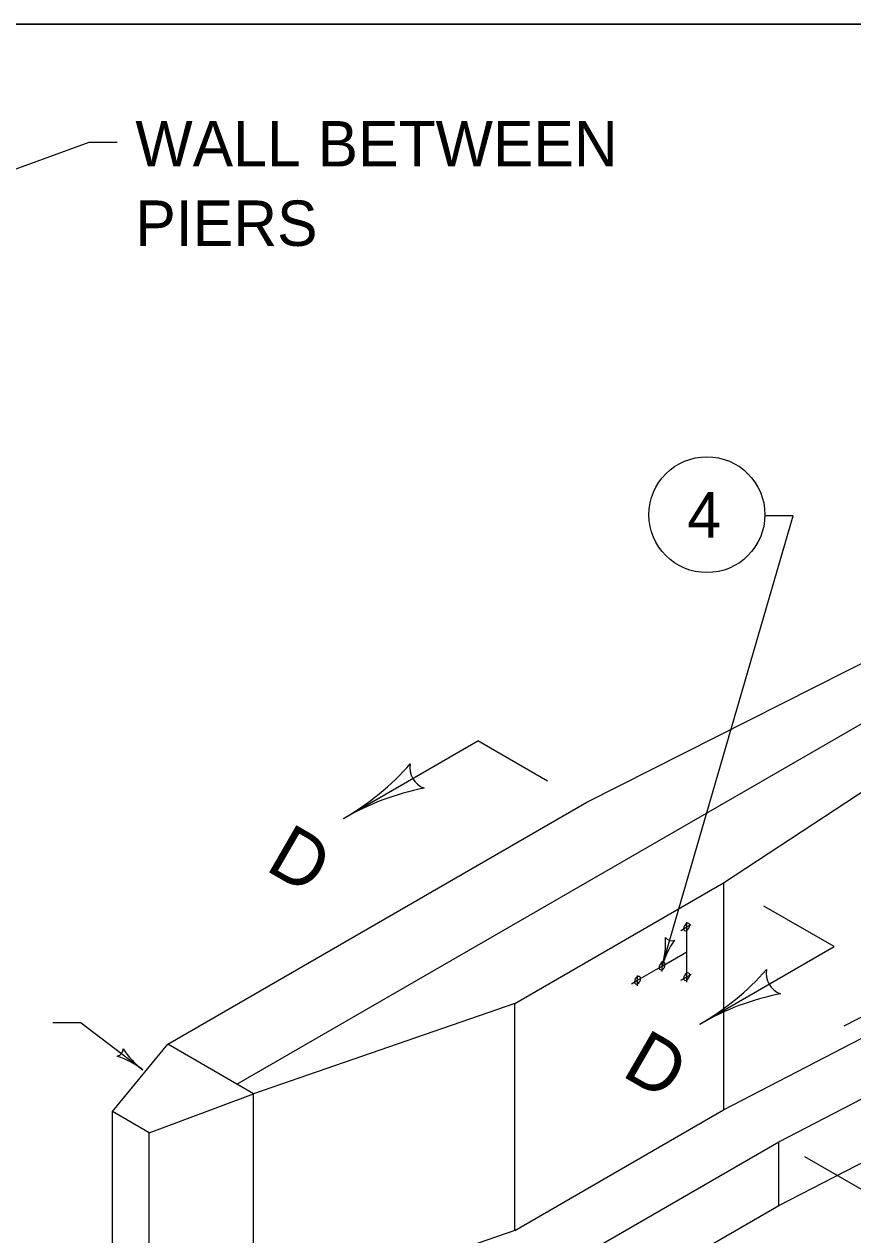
# Model space of a CAD drawing. Extents: x 1007 to 1035.5, y 1000.5 to 1021.5.
# Drawn here: x 1017.06 to 1020.71, y 1016.17 to 1021.5 of the extents above; entities that cross this region are included whole.
import ezdxf

# ---------------------------------------------------------------- set-up
doc = ezdxf.new("R2010")
doc.units = 0
for name, color, linetype in [('Level 1', 7, 'Continuous'), ('Level 10', 7, 'Continuous'), ('Level 11', 7, 'Continuous')]:
    doc.layers.add(name, color=color, linetype=linetype)

msp = doc.modelspace()

# ---------------------------------------------------------------- linework, layer by layer
at = {"layer": 'Level 1'}
for p, q in [((1017.3404, 1020.9788), (1015.7092, 1020.3861)), ((1017.4654, 1020.9788), (1017.3404, 1020.9788)), ((1019.535, 1018.0723), (1022.5053, 1019.5738)), ((1017.993, 1016.8298), (1022.627, 1019.5053)), ((1020.1372, 1017.7169), (1022.7488, 1019.4332)), ((1019.8665, 1017.3503), (1020.4443, 1019.3342)), ((1020.4443, 1019.3342), (1020.3193, 1019.3342)), ((1018.4631, 1018.0003), (1019.0546, 1018.3419)), ((1019.3622, 1018.1643), (1019.0546, 1018.3419)), ((1020.6685, 1017.0864), (1022.9923, 1018.2926)), ((1020.1372, 1016.7169), (1022.9923, 1018.1988)), ((1017.688, 1017.006), (1019.535, 1018.0723)), ((1020.3808, 1016.5763), (1023.2359, 1018.0583)), ((1020.3808, 1016.2951), (1023.2375, 1017.7738)), ((1019.217, 1017.1857), (1020.1372, 1017.7169)), ((1020.1372, 1017.7169), (1020.1372, 1016.7169)), ((1020.6243, 1017.4357), (1020.3151, 1017.6142)), ((1019.9748, 1017.5223), (1019.9748, 1017.5436)), ((1019.9485, 1017.507), (1019.9748, 1017.5223)), ((1019.9748, 1017.5223), (1019.9938, 1017.5333)), ((1019.9748, 1017.3248), (1019.9748, 1017.5223)), ((1020.0328, 1017.0941), (1020.6243, 1017.4357)), ((1019.8665, 1017.3503), (1019.9748, 1017.4132)), ((1019.7583, 1017.2878), (1019.8401, 1017.3353)), ((1019.8403, 1017.3351), (1019.8665, 1017.3503)), ((1019.8665, 1017.3503), (1019.8665, 1017.3717)), ((1019.8665, 1017.3261), (1019.8665, 1017.3503)), ((1019.9748, 1017.3034), (1019.9748, 1017.3248)), ((1019.732, 1017.2726), (1019.7583, 1017.2878)), ((1019.7583, 1017.2878), (1019.7583, 1017.3092)), ((1019.7583, 1017.2636), (1019.7583, 1017.2878)), ((1019.9485, 1017.2882), (1019.9748, 1017.3034)), ((1019.9748, 1017.3034), (1019.9938, 1017.3145)), ((1019.9748, 1017.2792), (1019.9748, 1017.3034)), ((1019.217, 1017.1857), (1018.0668, 1016.7873)), ((1019.217, 1016.1857), (1019.217, 1017.1857)), ((1017.3071, 1017.1003), (1017.1821, 1017.1003)), ((1017.3071, 1017.1003), (1017.5781, 1016.8932)), ((1017.4443, 1016.7091), (1017.688, 1017.006)), ((1018.0668, 1016.7873), (1017.688, 1017.006)), ((1017.6067, 1016.6153), (1018.0668, 1016.7873)), ((1018.0668, 1015.7873), (1018.0668, 1016.7873)), ((1017.6067, 1016.6153), (1017.4443, 1016.7091)), ((1017.4443, 1015.8654), (1017.4443, 1016.7091)), ((1019.217, 1016.1857), (1020.1372, 1016.7169)), ((1017.6067, 1015.7717), (1017.6067, 1016.6153)), ((1019.4606, 1016.0451), (1020.3808, 1016.5763)), ((1020.3808, 1016.2951), (1020.3808, 1016.5763)), ((1020.4943, 1016.5108), (1020.9988, 1016.2195)), ((1019.4606, 1015.7638), (1020.3808, 1016.2951)), ((1019.217, 1016.1857), (1018.0672, 1015.7874))]:
    msp.add_line(p, q, dxfattribs=at)
msp.add_circle((1020.064, 1019.339), 0.2553, dxfattribs=at)
for centre, radius, start, end in [((1017.877, 1019.0151), 1.1719, 300.0059, 318.6746), ((1018.849, 1018.2231), 0.0938, 168.7805, 250.8972), ((1019.0491, 1016.9855), 1.1719, 101.353, 119.9997), ((1017.877, 1019.0151), 1.1719, 299.9936, 300.0059), ((1019.9883, 1017.5145), 0.027, 120.1243, 180), ((1019.9793, 1017.5301), 0.009, 0, 120.1414), ((1019.9703, 1017.5144), 0.009, 180, 300.1203), ((1019.9613, 1017.53), 0.027, 300.1243, 0), ((1019.4912, 1017.4596), 0.3909, 343.7629, 2.4317), ((1020.2418, 1017.241), 0.3909, 145.1101, 163.7568), ((1019.9081, 1017.4931), 0.0313, 212.5375, 294.6542), ((1019.88, 1017.3426), 0.027, 120.1243, 180), ((1019.862, 1017.3425), 0.009, 180, 300.1203), ((1019.871, 1017.3582), 0.009, 0, 120.1414), ((1019.4912, 1017.4596), 0.3909, 343.7507, 343.7629), ((1019.853, 1017.358), 0.027, 300.1243, 0), ((1019.4468, 1018.1089), 1.1719, 300.0059, 318.6746), ((1020.4188, 1017.3168), 0.0938, 168.7805, 250.8972), ((1019.7718, 1017.2801), 0.027, 120.1243, 180), ((1019.7538, 1017.28), 0.009, 180, 300.1203), ((1019.7628, 1017.2957), 0.009, 0, 120.1414), ((1019.7448, 1017.2955), 0.027, 300.1243, 0), ((1019.9883, 1017.2957), 0.027, 120.1243, 180), ((1019.9703, 1017.2955), 0.009, 180, 300.1203), ((1019.9793, 1017.3113), 0.009, 0, 120.1414), ((1019.9613, 1017.3111), 0.027, 300.1243, 0), ((1020.6189, 1016.0793), 1.1719, 101.353, 119.9997), ((1019.4468, 1018.1089), 1.1719, 299.9936, 300.0059), ((1017.46, 1016.9835), 0.0313, 281.3855, 3.5022), ((1017.3407, 1016.5826), 0.3909, 52.6109, 71.2797), ((1017.8155, 1017.2038), 0.3909, 213.9581, 232.6048), ((1017.3407, 1016.5826), 0.3909, 52.5987, 52.6109)]:
    msp.add_arc(centre, radius, start, end, dxfattribs=at)
at = {"layer": 'Level 10'}
msp.add_line((1007, 1021.5), (1035.5, 1021.5), dxfattribs=at)
at = {"layer": 'Level 11'}
msp.add_lwpolyline([(1007, 1000.5), (1035.5, 1000.5), (1035.5, 1021.5), (1007, 1021.5)], close=True, dxfattribs=at)

# ---------------------------------------------------------------- texts
at = {"layer": 'Level 1'}
for s, p in [('WALL BETWEEN', (1017.5457, 1020.8733)), ('PIERS', (1017.5457, 1020.5233)), ('4', (1019.9777, 1019.2382))]:
    msp.add_text(s, height=0.2, dxfattribs=at).set_placement(p)
for p in [(1018.1122, 1017.7762), (1019.6819, 1016.8699)]:
    msp.add_text('D', height=0.24, rotation=329.98, dxfattribs=at).set_placement(p)

doc.saveas('drawing.dxf')
